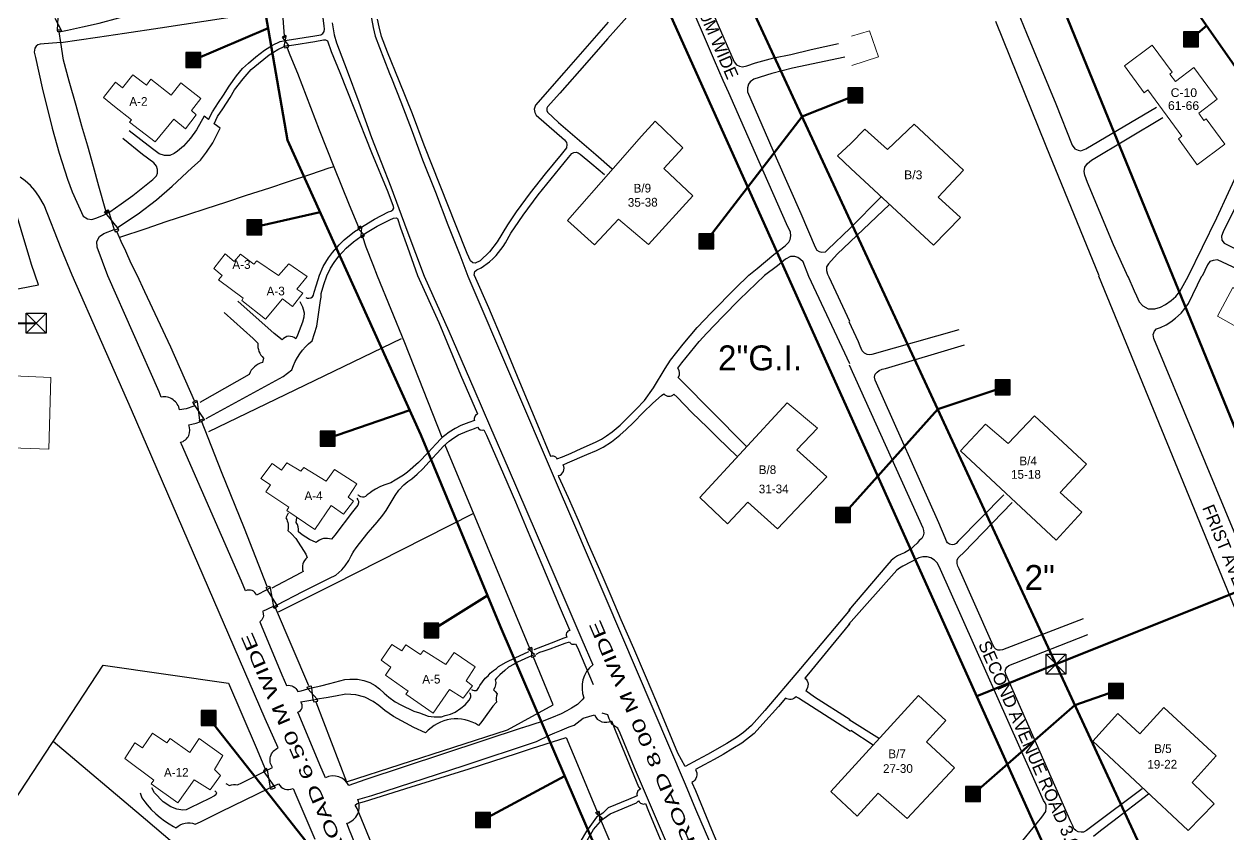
# Model space of a CAD drawing. Header units: millimetres. Extents: x 783 to 2788, y -521 to 1643.
# Drawn here: x 2264 to 2505.5, y -189.1 to -26.6 of the extents above; entities that cross this region are included whole.
import ezdxf

# ---------------------------------------------------------------- set-up
doc = ezdxf.new("R2010")
doc.units = ezdxf.units.MM
doc.layers.add('Building', color=1, linetype='Continuous', lineweight=9)
doc.layers.add('Water Supply Line', color=5, linetype='Continuous', lineweight=50)
for name, color, linetype in [('Compound Wall', 203, 'Continuous'), ('Fencing', 7, 'FENCELINE3'), ('Gate', 3, 'Continuous'), ('Road', 7, 'Continuous'), ('Text Building', 7, 'Continuous'), ('Text Road', 3, 'Continuous'), ('Valve', 17, 'Continuous'), ('Water Line Dia Text', 7, 'Continuous'), ('Water Meter', 11, 'Continuous')]:
    doc.layers.add(name, color=color, linetype=linetype)
doc.styles.add('ROMAND', font='sanss___.ttf', dxfattribs={"height": 5})
doc.linetypes.add('FENCELINE3', pattern='A,0.5,-0.2,["X",Standard,S=0.1,R=0,X=-0.1,Y=-0.05],-0.25', length=0.95)

# ---------------------------------------------------------------- blocks, each defined once
blk = doc.blocks.new('ACAD-Master Plan')
at = {"layer": 'Building'}
for points in [[(0.49, 242.23), (5.89, 243.93), (4.09, 249.14), (0.43, 248.09)], [(79.11, 200), (77.56, 197.3), (76.92, 197.68), (73.87, 191.91), (79.96, 188.52), (83.03, 194.24), (82.58, 194.57), (83.3, 195.92), (86.94, 194.17), (89.93, 199.88), (90.25, 200.55), (86.78, 202.34), (87.88, 204.35), (88.26, 204.14), (91.16, 209.82), (84.89, 213.16), (82.07, 207.52), (82.81, 207.04), (79.1, 199.98)]]:
    blk.add_lwpolyline(points, dxfattribs=at)
for points in [[(60.75, 246.27), (64.76, 240.87), (64.3, 240.48), (65.42, 239), (69.14, 241.77), (73.78, 235.47), (70.09, 232.61), (71.1, 231.18), (71.57, 231.52), (75.34, 226.42), (69.79, 222.28), (66, 227.46), (66.73, 228.03), (59.9, 237.32), (59.18, 236.74), (55.19, 242.15)], [(-143.66, 240.34), (-140.92, 238.29), (-140.07, 239.44), (-135.98, 236.25), (-134.07, 238.73), (-130.05, 235.56), (-131.95, 233.16), (-130.97, 232.3), (-133.12, 229.53), (-135.47, 231.41), (-139.22, 226.87), (-144.34, 230.83), (-143.95, 231.32), (-147.36, 233.95), (-149.55, 235.78), (-147.18, 238.88), (-145.73, 237.75)], [(-38.9, 231.06), (-33.4, 225.71), (-37.18, 221.53), (-31.39, 216.08), (-40.24, 206.28), (-46.31, 211.41), (-51.06, 206.23), (-56.49, 211.12), (-47.36, 221.54), (-41.64, 228.03)], [(13, 230.43), (22.9, 221.19), (17.84, 215.82), (22.28, 211.68), (16.88, 206.18), (0.32, 221.55), (-2.36, 224.1), (0.35, 226.57), (3.1, 229.44), (7.64, 225.35)], [(-125.16, 204.39), (-127.47, 201.49), (-125.74, 200.09), (-126.48, 199.23), (-121.58, 195.56), (-121.85, 195.04), (-117.07, 191.33), (-113.7, 195.38), (-111.64, 193.85), (-109.62, 196.52), (-110.81, 197.36), (-108.7, 199.86), (-112.42, 202.4), (-114.47, 200.07), (-118.79, 203.05), (-119.4, 202.34), (-122.12, 204.35), (-123.33, 202.9)], [(-174.81, 186.5), (-167.55, 186.33), (-167.6, 179.93), (-160.12, 179.64), (-160.52, 165.24), (-168, 165.49), (-168.19, 160.11), (-175.61, 160.32)], [(-12.46, 174.5), (-29.94, 155.55), (-24.4, 150.24), (-20.35, 154.6), (-14.39, 149.24), (-4.51, 159.67), (-10.48, 165.08), (-6.38, 169.42)], [(31.86, 166.37), (37.12, 171.92), (47.55, 162.22), (42.32, 156.57), (46.63, 152.57), (41.5, 146.96), (22.31, 164.92), (27.32, 170.28)], [(-104.92, 158.84), (-103.25, 161.14), (-98.75, 158.26), (-100.53, 155.63), (-99.44, 154.83), (-101.44, 152.2), (-103.88, 153.92), (-107.16, 149.14), (-112.8, 152.94), (-112.42, 153.59), (-117.02, 156.69), (-116.06, 158.08), (-118.01, 159.36), (-115.75, 162.35), (-113.85, 161.02), (-112.83, 162.52), (-110.01, 160.81), (-109.42, 161.56)], [(-91.75, 126.05), (-89.74, 124.76), (-88.91, 125.98), (-85.96, 124.08), (-85.42, 124.87), (-80.88, 122.01), (-79.27, 124.42), (-75.02, 121.59), (-76.85, 118.78), (-75.59, 117.78), (-77.46, 115.26), (-80.19, 117.02), (-83.43, 112.26), (-88.93, 116.06), (-88.47, 116.67), (-93.04, 119.87), (-91.93, 121.52), (-93.87, 122.92)], [(5.8, 96.2), (11.62, 91.13), (21.08, 101.29), (15.47, 106.56), (19.38, 110.82), (13.92, 115.79), (-3.72, 96.57), (1.61, 91.64)], [(53.86, 112.19), (48.87, 106.63), (67.99, 88.71), (73.19, 94.12), (68.76, 98.39), (73.58, 103.69), (63.12, 113.42), (58.3, 108.1)], [(-127.33, 100.95), (-125.62, 103.78), (-130.39, 107.22), (-132.26, 104.41), (-136.17, 107.22), (-136.85, 106.3), (-139.75, 108.25), (-141.73, 105.33), (-143.27, 106.36), (-145.31, 103.21), (-139.47, 98.87), (-139.98, 98.09), (-134.69, 94.3), (-131.36, 98.92), (-128.17, 96.87), (-126.09, 99.8)]]:
    blk.add_lwpolyline(points, close=True, dxfattribs=at)
at = {"layer": 'Compound Wall'}
blk.add_lwpolyline([(-106.98, 114.52), (-100.86, 98.51), (-68.57, 108.92), (-59.37, 113.95), (-63.35, 123.54)], dxfattribs=at)
at = {"layer": 'Fencing', "linetype": 'FENCELINE3'}
for points in [[(-158.15, 246.85), (-150.79, 247.91), (-145.37, 248.72), (-138.18, 249.76), (-124.61, 251.81), (-119.32, 252.57), (-113.69, 253.41)], [(-113.27, 248.15), (-113.69, 253.41)], [(-149.08, 213.08), (-150.49, 217.99), (-151.58, 221.94), (-152.73, 226.02), (-153.89, 230.04), (-155.04, 234.21), (-156.45, 239.07), (-157.6, 243.25), (-158.15, 246.85)], [(-112.7, 245.73), (-112.17, 244.37), (-110.69, 240.69), (-106.32, 229.33), (-103.36, 221.9)], [(-193.05, 192.81), (-193.14, 192.3), (-162.58, 198.2), (-164, 202.28), (-164.45, 203.86), (-165.17, 206.12), (-168.72, 218), (-169.52, 220.57), (-169.86, 220.6), (-186.29, 223.81), (-187.66, 217.61), (-188.24, 214.89), (-191.58, 200.05)], [(-103.36, 221.9), (-104.35, 221.61), (-108.03, 220.35), (-112.72, 218.82), (-116.29, 217.62), (-120.94, 216.14), (-125.13, 214.73), (-129.04, 213.44), (-132.72, 212.25), (-137.04, 210.82), (-141.09, 209.42), (-146.34, 207.69)], [(-103.36, 221.9), (-100.27, 214.23), (-98.4, 209.76)], [(-146.34, 207.69), (-146.91, 208.89)], [(-131.33, 174.92), (-136.07, 185.67), (-141.29, 196.8), (-142.83, 200.16), (-143.99, 202.48), (-145.11, 204.96), (-146, 206.89), (-146.34, 207.69)], [(-81.63, 167.56), (-89.16, 186.59), (-94.62, 199.96), (-95.45, 202.21), (-96.88, 205.79), (-97.58, 207.82)], [(-128.46, 168.81), (-89.79, 187.43)], [(-116.71, 137.67), (-121.3, 149.31), (-125.89, 160.72), (-129.88, 170.94)], [(-81.08, 166.14), (-64.16, 125.34)], [(-75.34, 152.33), (-85.11, 147.36), (-103.47, 138.07), (-114.56, 132.52)], [(-219.82, 150.33), (-210.84, 148.47), (-220.68, 101.07), (-209.16, 98), (-198.78, 95.87), (-175.89, 91.76), (-170.11, 90.69), (-149.62, 121.91), (-124.5, 118.32), (-118.98, 105.36), (-117.05, 100.93)], [(-108.41, 117.79), (-115.07, 133.42)], [(-119.12, 72.32), (-128.97, 80.61), (-141.16, 90.96), (-159.64, 106.62)], [(-84.14, 58.51), (-90.48, 73.7), (-95.25, 84.87), (-98.72, 93.16), (-99.06, 93.83), (-98.7, 94.16), (-97.24, 94.57), (-87.83, 97.52), (-76.23, 101.08), (-66.76, 104.16), (-63.71, 105.21), (-56.75, 107.38), (-54.53, 101.99), (-50.56, 92.49)], [(-49.76, 90.63), (-46.53, 83.07), (-42.18, 73.01)]]:
    blk.add_lwpolyline(points, dxfattribs=at)
at = {"layer": 'Gate'}
for points in [[(-159.3, 251.72), (-158.05, 249.29)], [(-158.76, 249.28), (-158.63, 251.82)], [(-158.05, 249.29), (-158.76, 249.28)], [(-158.05, 249.29), (-158.03, 249.05), (-158.74, 248.99), (-158.76, 249.28)], [(-112.93, 248), (-113, 248.22), (-113.72, 247.92), (-113.6, 247.71)], [(-112.93, 248), (-113.6, 247.71)], [(-113.6, 247.71), (-112.47, 246.21)], [(-113.3, 246.04), (-112.93, 248)], [(-112.47, 246.21), (-113.3, 246.04)], [(-113.3, 246.04), (-113.23, 245.72), (-112.39, 245.94), (-112.47, 246.21)], [(-149.16, 212.57), (-149.38, 212.85), (-148.73, 213.28), (-148.53, 212.97)], [(-148.53, 212.97), (-149.16, 212.57)], [(-149.16, 212.57), (-146.62, 209.41)], [(-147.33, 209.14), (-148.53, 212.97)], [(-146.62, 209.41), (-147.33, 209.14)], [(-147.33, 209.14), (-147.2, 208.81), (-146.49, 209.11), (-146.62, 209.41)], [(-97.85, 209.76), (-97.99, 209.97), (-98.56, 209.6), (-98.43, 209.39)], [(-98.43, 209.39), (-97.85, 209.76)], [(-97.42, 208.34), (-98.43, 209.39)], [(-97.85, 209.76), (-97.98, 207.89)], [(-97.98, 207.89), (-97.42, 208.34)], [(-97.98, 207.89), (-97.82, 207.68), (-97.24, 208.09), (-97.42, 208.34)], [(-131.49, 174.39), (-130.75, 174.78), (-130.31, 171.01), (-129.46, 171.4), (-131.49, 174.39), (-131.65, 174.69), (-130.9, 175.06), (-130.75, 174.78)], [(-130.23, 170.75), (-130.31, 171.01)], [(-129.46, 171.4), (-129.3, 171.09), (-130.2, 170.65), (-130.23, 170.75)], [(-116.75, 137.09), (-116.17, 137.42), (-115.49, 133.64), (-114.81, 134.01), (-116.75, 137.09), (-116.91, 137.47), (-116.33, 137.75), (-116.17, 137.42)], [(-114.81, 134.01), (-114.65, 133.65), (-115.34, 133.3), (-115.49, 133.64)], [(-64.27, 124.97), (-63.66, 125.28), (-63.76, 123.77), (-63.1, 124.02), (-64.27, 124.97), (-64.37, 125.2), (-63.75, 125.51), (-63.66, 125.28)], [(-63.1, 124.02), (-63, 123.71), (-63.65, 123.44), (-63.76, 123.77)], [(-108.6, 117.15), (-108.72, 117.5), (-107.9, 117.73), (-107.84, 117.35)], [(-107.56, 114.94), (-107.36, 114.52), (-106.6, 114.7), (-106.7, 115.07)], [(-116.7, 100.85), (-117.42, 100.49), (-115.38, 97.67), (-116.1, 97.33), (-116.7, 100.85), (-116.86, 101.16), (-117.51, 100.74), (-117.42, 100.49)], [(-115.38, 97.67), (-115.14, 97.29), (-115.84, 96.96), (-116.1, 97.33)], [(-50.66, 92.11), (-50.8, 92.32), (-50.27, 92.62), (-50.13, 92.39)], [(-49.58, 91.21), (-49.47, 91.04), (-50, 90.67), (-50.08, 90.86)]]:
    blk.add_lwpolyline(points, dxfattribs=at)
for points in [[(-108.6, 117.15), (-107.84, 117.35), (-107.56, 114.94), (-106.7, 115.07), (-108.6, 117.15)], [(-50.66, 92.11), (-50.13, 92.39), (-50.08, 90.86), (-49.57, 91.21)]]:
    blk.add_lwpolyline(points, close=True, dxfattribs=at)
at = {"layer": 'Road'}
for points in [[(-103.72, 250.74), (-103.28, 248.35), (-102.84, 246.74), (-100.71, 241.15), (-98.33, 234.83), (-95.82, 227.78), (-91.91, 217.89), (-88.7, 209.15), (-85.23, 199.96), (-80.29, 188.9), (-75.3, 177.31), (-71.97, 169.61), (-68.44, 161.46), (-59.05, 139.68), (-53.6, 127.03), (-51.45, 122, 0.322597), (-53.22, 115.35), (-53.56, 114.95), (-54.52, 114.04), (-55.71, 113.31), (-56.64, 112.74), (-57.8, 112.17), (-59.72, 111.32), (-61.58, 110.61), (-65.55, 109.36, 0.029591), (-65.58, 109.35), (-97.14, 98.88), (-100.36, 97.79, 0.409499), (-105.07, 99.32), (-106.2, 101.94), (-110.32, 111.89), (-110.58, 112.48, 0.516141), (-109.99, 114.54), (-107.56, 114.94)], [(-125.01, 98.17), (-124.28, 97.74, -0.163882), (-122.72, 97.89), (-121.85, 98.32), (-115.66, 101.38, -0.488239), (-114.56, 105.3), (-117.13, 111.13), (-143.97, 173.13), (-155.83, 200.15), (-158.06, 205.52), (-161.5, 214.16), (-162.54, 215.97), (-163.32, 217.11), (-164.24, 218.12), (-165.3, 219.08), (-166.25, 219.8)], [(-97.98, 207.89), (-97.02, 208.57), (-94.69, 209.94), (-92.12, 211.26), (-91.38, 211.59), (-90.81, 211.65), (-90.6, 211.49), (-90, 209.67), (-88.57, 205.73), (-86.56, 200.1), (-82.33, 190.65), (-77.94, 180.14), (-74.53, 172.3, 0.438451), (-75.14, 170.98), (-76.27, 170.61), (-77.87, 169.98), (-79.01, 169.36), (-80.26, 168.65), (-81.09, 167.97), (-81.63, 167.56)], [(-131.42, 173.88), (-133, 173.35), (-134.32, 173.1, 0.41722), (-137.98, 175.68), (-138.41, 176.72), (-148.7, 200.01), (-150.83, 205.74), (-150.88, 206.87), (-150.4, 207.87), (-149.52, 208.5), (-147.46, 209.3)], [(-128.96, 171.37), (-113.55, 179.83), (-111.8, 181.15, -0.141102), (-107.75, 186.99), (-106.8, 189.93), (-106.06, 195.06, 0.091169), (-105.91, 196.48), (-105.36, 198.24), (-104.77, 200), (-104.03, 201.55), (-103.28, 202.69), (-102.37, 203.96), (-100.88, 205.55), (-99.46, 206.83), (-97.98, 207.89)], [(-20.63, 165.77), (-27.84, 173.08), (-33.19, 178.48), (-34.28, 179.63, 0.33016), (-34.38, 181.47), (-33.55, 182.55), (-30.1, 186.82), (-28.58, 188.49), (-25.38, 191.87), (-22.03, 195.26), (-17.02, 200.06)], [(-110.22, 194.85), (-109.93, 194.34), (-109.66, 193.8), (-109.49, 193.34), (-109.35, 192.57), (-109.41, 191.73), (-109.64, 190.71), (-110.64, 188.14), (-111.01, 187.4, 0.4394), (-113.72, 187.17), (-115.33, 188.46), (-122.62, 194.94)], [(-125.35, 192.64), (-119.57, 187.43), (-118.6, 186.48, 0.239291), (-117.46, 183.5), (-117.7, 182.62, 0.238922), (-120.36, 180.23), (-130.23, 174.62)], [(0.16, 133.1), (-9.78, 121.21), (-16.91, 112.8), (-19.62, 109.8), (-21.24, 108.4), (-22.41, 107.56), (-24.55, 106.17), (-28.42, 103.97), (-30.41, 102.95), (-32.9, 101.58), (-34.35, 104.25), (-38.58, 114.41), (-40.85, 119.8), (-43.23, 125.27), (-45.72, 131.01), (-47.78, 135.78), (-49.56, 139.94), (-52.28, 146.17), (-54.33, 150.91), (-56.34, 155.5), (-58.23, 159.67), (-58.33, 159.93, 0.499468), (-57.38, 162.09), (-56.53, 162.47), (-52.62, 164.14), (-50.72, 164.94), (-49.34, 165.63), (-47.65, 166.73), (-46.02, 168.02), (-44.74, 169.2), (-43.29, 170.62), (-41.34, 172.57), (-39.37, 174.46), (-37.64, 176.01), (-37.19, 176.36, 0.477441), (-35.15, 176.29), (-34.49, 175.64), (-31.54, 172.61), (-28.41, 169.58), (-26.36, 167.53), (-22.54, 163.82)], [(-116.82, 136.99), (-118.88, 135.92, 0.476943), (-121.09, 136.79), (-121.91, 138.78), (-133.95, 166.24), (-134.12, 166.61, 0.469135), (-132.47, 170.13), (-131.82, 170.27), (-131, 170.43), (-130.23, 170.75)], [(-114.77, 134.04), (-109.62, 136.66), (-104.22, 139.35), (-102.98, 139.95), (-101.79, 141.03), (-101.1, 141.84), (-100.37, 142.88), (-99.88, 143.84), (-99.59, 144.41), (-99.35, 144.75), (-98.88, 145.44), (-98.22, 146.3), (-96.51, 148.51), (-95.56, 149.56), (-94.65, 150.6), (-93.52, 151.99), (-92.85, 152.96), (-92.27, 153.96), (-91.67, 154.97), (-91.1, 155.97), (-90.34, 157.04), (-89.34, 158.09), (-88.52, 158.76), (-87.72, 159.3), (-86.66, 160.2), (-85.53, 161.32), (-83.62, 163.35), (-82.65, 164.44), (-81.41, 165.85), (-80.27, 166.83), (-79.32, 167.53), (-78.34, 168.09), (-76.64, 168.84), (-75.18, 169.37), (-74.53, 169.62, 0.395777), (-73.26, 169.13), (-72.72, 168.02), (-71.6, 165.42), (-69.37, 160.2), (-66.97, 154.67), (-64.6, 149.07), (-61.66, 142.11), (-58.2, 133.84), (-56.09, 129.02), (-56.01, 128.84, 0.587667), (-56.63, 127.52), (-57.23, 127.32), (-59.78, 126.3), (-63.26, 125)], [(-98.78, 155.4), (-98.56, 155.09), (-98.45, 154.84), (-98.45, 154.46), (-98.57, 154.01), (-99.65, 152.66), (-103.14, 147.98), (-103.82, 147.16, 0.29674), (-106.92, 146.49), (-108.28, 147.09), (-109.72, 148.06), (-110.44, 148.68, 0.191433), (-110.92, 150.53), (-110.79, 151.47)], [(-112.51, 152.37), (-112.98, 151.43, -0.194422), (-112.61, 148.94), (-111.86, 148.23), (-111.02, 147.3), (-108.98, 144.16), (-108.69, 143.51, 0.328304), (-109.53, 140.67), (-109.98, 140.44), (-115.82, 137.36)], [(-115.57, 133.69), (-117.69, 132.69, -0.38758), (-118.22, 130.61), (-117.96, 129.92), (-113.77, 119.97), (-112.84, 117.83, -0.36207), (-110.61, 116.62), (-109.93, 116.78), (-108.6, 117.15)], [(0.11, 130.28), (-3.64, 125.73), (-8.17, 120.17), (-8.89, 119.33, -0.424168), (-8.71, 116.8), (-7, 115.58), (0.21, 110.98)], [(-62.82, 124.09), (-62.09, 124.49), (-61.38, 124.71), (-59.98, 125.21), (-58.57, 125.72), (-56.96, 126.3), (-56.13, 126.6, 0.421308), (-54.92, 126.19), (-54.53, 125.45), (-51.37, 118.01)], [(-63.76, 123.77), (-65.05, 123.18), (-66.55, 122.49), (-67.21, 122.11), (-68.31, 121.48), (-69.09, 120.81), (-70.09, 119.98), (-70.72, 119.31), (-71.02, 118.96, -0.248928), (-71.32, 116.99), (-71.03, 116.62), (-70.63, 116.19, 0.163724), (-70.75, 114.5), (-71.46, 113.66), (-73.36, 111.06), (-73.86, 110.31), (-74.33, 109.79, 0.375792), (-84.96, 108.3), (-87.34, 109.43), (-91.42, 111.64), (-93.17, 112.83), (-94.36, 113.83), (-95.46, 114.64), (-97.13, 115.47), (-98.94, 115.95), (-100.94, 116.06), (-103.01, 115.71), (-104.94, 115.38), (-106.7, 115.07)], [(0.27, 108.59), (-10.21, 115.32), (-10.67, 115.58, -0.352856), (-12.8, 115.27), (-14.2, 113.61), (-17.32, 110.14), (-19.1, 108.21), (-21.55, 106.27), (-23.36, 105.16), (-25.29, 103.98), (-27.12, 102.96), (-29.11, 101.91), (-30.84, 100.99, -0.449646), (-31.59, 98.39), (-30.85, 96.75), (-27.62, 88.95), (-23.61, 79.43), (-18.18, 66.41), (-12.94, 53.89)], [(-96.28, 79.21), (-100.22, 88.8), (-100.75, 90.18, 0.450031), (-98.56, 94.93), (-95.74, 95.74), (-77.2, 101.79), (-62.74, 106.58, -0.030593), (-55.19, 109.9), (-53.35, 111.26), (-51.09, 111.97, 0.468535), (-47.65, 110.77), (-46.92, 108.88), (-42.25, 97.51), (-41.86, 97, 0.442379), (-42.53, 95.7), (-44.3, 94.93), (-48.34, 93.27, -0.070696), (-50.69, 91.39), (-52.69, 88.58), (-55.25, 84.32)], [(5.67, -12.42), (0, -0.02), (-4.06, 9.52), (-10.84, 25.56), (-17.62, 41.44), (-24.14, 56.83), (-33.07, 77.9), (-39.67, 93.34), (-43.04, 101.28), (-45.97, 108.29), (-46.39, 109.24, -0.25102), (-48.4, 111.97), (-49.55, 112.28)], [(-142.24, 96.33), (-141.89, 95.31), (-141.29, 94.48), (-140.82, 93.86), (-140.01, 92.94), (-139.1, 92.11), (-138.22, 91.36), (-137.34, 90.68), (-136.4, 90.1), (-135.56, 89.57), (-135.03, 89.29, -0.290104), (-131.19, 90.03), (-130.12, 90.46), (-126, 92.56), (-116.35, 97.2), (-114.47, 98.1, 0.397851), (-111.56, 97.18), (-111.02, 95.91), (-107.21, 86.99)], [(-52.56, 86.76), (-51.3, 88.93), (-49.87, 90.53), (-49.18, 91.21), (-47.93, 92.07), (-42.7, 94.32), (-42.26, 94.7, 0.432973), (-40.88, 94.15), (-40.23, 92.63), (-23.64, 52.76)]]:
    blk.add_lwpolyline(points, format="xyb", dxfattribs=at)
for points in [[(-96.04, 252.67), (-95.51, 249.8), (-95.1, 248.12), (-93.32, 243.54), (-92.2, 240.58), (-91.82, 239.67), (-89.95, 234.89), (-87.69, 228.99), (-85.59, 223.29), (-83.01, 216.77), (-80.49, 210.26), (-78.07, 204.19), (-76.49, 199.97), (-58.98, 159.01), (-55.49, 150.91), (-32.89, 98.02), (-30.82, 93.04), (-28.03, 86.52)], [(34.84, 86.71), (36.88, 89.26), (38.62, 91.4), (39.42, 92.54), (39.52, 93.34), (39.47, 93.82), (39.3, 94.26), (38.99, 94.78), (18.03, 141.67), (17.66, 142.42), (17.1, 142.99), (16.38, 143.47), (15.61, 143.64), (14.75, 143.66), (13.95, 143.44), (10.72, 141.78), (10.05, 141.37), (9.55, 140.99), (-0.17, 130.05)], [(29.32, 251.08), (39.45, 226.09), (50.04, 200.08)], [(-48.38, 250.91), (-57.22, 240.7), (-62.9, 234.24), (-63.2, 233.43), (-63.09, 232.8), (-62.76, 232.27), (-60.7, 230.41), (-57.09, 227.28), (-56.73, 226.77), (-56.62, 226.36), (-56.74, 225.68), (-57.78, 224.33), (-60.96, 220.49), (-63.98, 216.67), (-66.77, 212.86), (-68.52, 210.27), (-70.6, 206.8), (-72.16, 204.83), (-74.02, 203.02), (-75.01, 202.56), (-75.5, 202.63), (-75.97, 203), (-76.61, 204.47), (-78.85, 210.04), (-85.28, 226.22), (-87.62, 232.51), (-90.3, 239.14), (-92.59, 244.88), (-93.78, 248.05), (-94.29, 249.99), (-94.63, 251.47)], [(47.56, 295.59), (43.76, 297.27), (43.22, 297.39), (42.37, 297.35), (41.68, 296.89), (39.27, 292.1), (31.78, 277.63), (30.96, 276.21), (30.18, 275.03), (29.26, 274.18), (28.48, 273.69), (27.44, 273.19), (26.77, 272.56), (26.5, 271.75), (26.5, 270.99), (27.11, 269.38), (35.58, 248.71), (41.42, 234.51), (44.74, 226.23), (45.23, 225.51), (45.88, 225.21), (46.42, 225.09), (47.43, 225.51), (61.61, 233.87)], [(-128.52, 231.34), (-127.69, 232.93), (-126.53, 234.8), (-125.5, 236.27), (-124.38, 238.05), (-122.89, 240.1), (-121.7, 241.63), (-120.51, 242.69), (-119.04, 243.97), (-117.29, 245.28), (-115.66, 246.25), (-114.12, 246.99), (-112.7, 247.31), (-107.16, 248.18), (-106.01, 248.34), (-105.58, 248.6), (-105.32, 249.01), (-105.22, 249.52), (-105.28, 250.15), (-105.52, 251.69)], [(-158.15, 246.85), (-158.45, 248.94), (-156.76, 249.32), (-153.75, 249.96), (-150.46, 250.71), (-146.52, 251.74), (-141.34, 253.19), (-139.74, 253.8), (-138.81, 254.3), (-137.83, 255.08), (-136.84, 256.04), (-135.77, 257.35), (-134.86, 258.53), (-134.03, 259.92), (-132.93, 262), (-131.01, 265.54), (-126.61, 272.31), (-125.89, 273.31), (-125.51, 274.26)], [(-15.59, 268.12), (-18.17, 265.51), (-19.41, 264.39), (-21.6, 262.57), (-23.21, 261.34), (-25.42, 259.98), (-28.12, 258.11), (-28.64, 257.35), (-28.81, 256.5), (-28.67, 255.96), (-26.76, 251.38), (-23.08, 242.91), (-22.59, 242.35), (-22.04, 242.09), (-21.42, 241.93), (-20.53, 242.14), (-18.82, 242.73), (-15.15, 243.73), (-11.72, 244.38), (-7.62, 245.39), (-2.17, 246.61)], [(-75.23, 200.13), (-72.34, 193.67), (-69.51, 186.87), (-65.82, 177.93), (-62.51, 170.11), (-59.9, 163.83), (-59.65, 163.89), (-59.4, 163.89), (-59.15, 163.82), (-58.93, 163.69), (-58.74, 163.51), (-58.62, 163.28), (-57.51, 163.71), (-55.77, 164.41), (-53.78, 165.34), (-50.87, 166.62), (-49.72, 167.22), (-48.68, 167.92), (-47.58, 168.7), (-45.97, 170.08), (-42.74, 173.27), (-41.05, 175), (-39.25, 177.55), (-36.93, 181.41), (-35.85, 183.1), (-33.32, 186.32), (-30.49, 189.62), (-27.64, 192.64), (-22.82, 197.53), (-20.12, 200.12), (-18.46, 201.46), (-15.1, 204.28), (-12.87, 206), (-12.09, 206.74), (-11.86, 207.28), (-11.71, 208.03), (-11.81, 208.8), (-12.58, 210.44), (-18.81, 224.54), (-21.74, 231.21), (-24.14, 236.74), (-25.29, 239.21), (-27.01, 243.23), (-29.66, 249.28), (-32.33, 255.49)], [(-40.14, 257.01), (-48.46, 247.55), (-52.6, 242.78), (-58.05, 236.68), (-60.5, 233.93), (-60.66, 233.62), (-60.67, 233.16), (-60.54, 232.82), (-58.32, 230.78), (-50.8, 224.34), (-47.54, 221.46)], [(55.86, 199.95), (57.16, 197.02), (57.59, 195.97), (58.15, 194.82), (58.88, 193.98), (59.94, 193.4), (61.27, 193.41), (62.43, 193.73), (63.41, 194.27), (64.58, 195.03), (65.49, 195.86), (66.31, 196.89), (67.97, 199.86), (73.7, 211.62), (80.74, 226.91)], [(-158.15, 246.85), (-162.24, 246.51), (-162.72, 246.35), (-163.07, 246.08), (-163.33, 245.7), (-163.48, 244.85), (-163.19, 243.83), (-161.9, 237.69), (-159.88, 229.62), (-158.46, 224.59), (-156.77, 219.38), (-155.88, 216.84), (-153.62, 211.97), (-152.76, 211.45), (-151.89, 211.34), (-151.12, 211.55), (-149.54, 212.21), (-148.31, 212.86), (-146.02, 214.45), (-143.7, 216.1), (-139.67, 219.35), (-138.94, 220.08), (-138.75, 220.62), (-138.71, 221.36), (-138.94, 222.01), (-139.44, 222.65), (-141.73, 224.38), (-145.7, 227.56)], [(-97.85, 209.76), (-96.44, 210.67), (-95.21, 211.38), (-92.43, 212.87), (-91.96, 212.96), (-91.53, 213.24), (-91.37, 213.59), (-91.41, 213.91), (-92.5, 216.82), (-95.78, 224.67), (-99.27, 233.65), (-102.11, 240.76), (-103.84, 244.95), (-104.57, 247.09), (-104.96, 247.29), (-105.47, 247.31), (-107.2, 246.93), (-111.38, 246.25), (-113.3, 246.04)], [(-127.39, 230.5), (-126.68, 231.95), (-125.65, 233.54), (-124.16, 235.76), (-123.29, 237.33), (-121.54, 239.53), (-119.93, 241.37), (-118.49, 242.62), (-116.36, 244.37), (-114.63, 245.38), (-113.3, 246.04)], [(-0.91, 243.87), (-11.35, 241.67), (-15.51, 240.58), (-19.14, 239.45), (-19.85, 238.96), (-20.18, 238.45), (-20.44, 237.7), (-20.41, 236.91), (-14.68, 223.71), (-9.68, 212.49), (-6.83, 205.74), (-6.51, 205.16), (-6.04, 204.89), (-5.49, 204.75), (-4.77, 204.83), (-4.28, 205.32), (0.17, 209.59), (6.4, 215.89)], [(101.14, 234.57), (100.32, 239.3), (99.87, 240.21), (99.14, 240.7), (98.44, 240.85), (97.17, 240.85), (94.89, 240.43), (93.08, 239.83), (91.91, 239.14), (90.71, 238.19), (89.97, 237.47), (89.21, 236.56), (87.25, 233.79), (84.76, 229.5), (81.99, 223.8), (77.38, 213.75), (75.02, 208.84), (74.63, 208), (74.71, 207.17), (75.21, 206.53), (76.1, 206.07), (80.75, 203.81)], [(-128.52, 231.34), (-129.38, 232.06), (-130.93, 229.32), (-132.13, 227.65), (-133.55, 226.05), (-134.75, 225.03), (-135.42, 224.54), (-136.25, 224.18), (-137.34, 224.17), (-138.37, 224.46), (-139.77, 225.49), (-144.4, 229.12)], [(-146.73, 209.72), (-142.63, 212.46), (-138.97, 215.26), (-135.79, 217.97), (-131.82, 221.68), (-130.14, 223.19), (-128.89, 224.84), (-127.64, 226.69), (-126.19, 229.61), (-127.39, 230.5)], [(55.95, 199.71), (53.01, 206.26), (47.81, 218.72), (47.22, 220.22), (47.11, 220.97), (47.24, 221.8), (47.79, 222.56), (48.57, 223.2), (62.87, 231.78)], [(-75.23, 200.13), (-75.06, 200.89), (-74.66, 201.21), (-73.84, 201.62), (-72.15, 202.81), (-71.42, 203.48), (-70.81, 204.1), (-69.44, 205.9), (-68.97, 206.65), (-67.84, 208.57), (-66.28, 210.92), (-65.38, 212.15), (-62.38, 216.28), (-58.89, 220.55), (-56.31, 223.73), (-55.67, 224.53), (-55.27, 224.77), (-54.79, 224.79), (-54.39, 224.69), (-53.97, 224.4), (-51.62, 222.49), (-49.06, 220.34)], [(8.07, 214.34), (-2.44, 204.37), (-4.17, 202.41), (-4.57, 201.81), (-4.55, 201.11), (-4.36, 200.36), (-4.11, 199.81), (0.05, 190.91)], [(-108.97, 195.67), (-108.71, 195.53), (-108.36, 195.53), (-107.98, 195.6), (-107.67, 195.78), (-107.46, 196.12), (-107.33, 196.72), (-106.88, 198.23), (-106.22, 200.13), (-105.53, 201.88), (-104.46, 203.63), (-103.67, 204.71), (-102.3, 206.25), (-101.28, 207.21), (-99.22, 208.87), (-98.43, 209.39)], [(-97.85, 209.76), (-98.43, 209.39)], [(0.09, 182.35), (-8.1, 199.89), (-9.24, 202.81), (-9.75, 203.3), (-10.3, 203.7), (-10.92, 203.89), (-11.8, 203.86), (-12.76, 203.37), (-14.36, 202.01), (-17.02, 200.06)], [(78.85, 200.86), (73.86, 203.19), (73.01, 203.08), (72.31, 202.86), (71.84, 202.23), (70.76, 199.94)], [(-17.02, 200.06), (-17.01, 200.07)], [(59.99, 96.02), (52.87, 90.57), (50.66, 88.85), (49.71, 88.16), (48.97, 87.56)], [(94.5, 91.47), (50.07, 199.92)], [(95.58, 153.04), (82.11, 145.27), (81.27, 144.88), (80.48, 144.68), (79.68, 144.77), (78.82, 145.21), (78.33, 146), (77.54, 147.86), (61.06, 187.44), (60.98, 188.23), (61.24, 188.92), (61.65, 189.37), (62.43, 189.66), (63.55, 190.18), (64.49, 190.81), (65.41, 191.49), (66.55, 192.54), (67.3, 193.48), (68.02, 194.49), (70.7, 199.98)], [(21.97, 189.17), (4.53, 184.21), (4.06, 184.19), (3.57, 184.26), (3.03, 184.52), (2.62, 184.97), (2.21, 185.91), (1.88, 186.75), (-0.03, 190.79)], [(30.98, 156.1), (21.87, 146.81), (21.43, 146.33), (21.05, 146.13), (20.62, 146.06), (20.09, 146.19), (19.73, 146.44), (19.48, 146.8), (19.24, 147.45), (17.94, 150.48), (5.17, 179.09), (5.06, 179.71), (5.23, 180.29), (5.57, 180.71), (6.02, 181.05), (6.62, 181.27), (7.25, 181.44), (23.14, 186.19)], [(-0.03, 182.17), (14.76, 149.46), (14.9, 148.94), (14.95, 148.39), (14.82, 147.83), (14.54, 147.34), (14.03, 146.89), (13.6, 146.38), (12.98, 145.75), (12.41, 145.24), (11.07, 144.44), (10.43, 144.18), (9.7, 143.86), (9.05, 143.45), (8.41, 142.89), (7.53, 141.91), (-0.12, 132.86)], [(-81.63, 167.56), (-81.86, 167.38), (-82.94, 166.24), (-83.65, 165.41), (-84.41, 164.61), (-86.41, 162.58), (-88.58, 160.61), (-89.42, 160.03), (-91.04, 158.99), (-91.97, 158.48), (-93.36, 157.99), (-94.13, 157.68), (-95, 157.23), (-95.66, 156.83), (-96.08, 156.49), (-96.66, 156.05), (-97.04, 155.75), (-97.37, 155.6), (-97.65, 155.62), (-97.96, 155.69), (-98.23, 155.82), (-98.41, 155.96), (-98.52, 156.09)], [(46.88, 131.2), (30.73, 125), (30.25, 124.9), (29.79, 124.94), (29.43, 125.09), (29.05, 125.45), (28.89, 125.9), (28.62, 126.43), (22.05, 141.24), (21.78, 141.79), (21.62, 142.33), (21.64, 142.97), (21.83, 143.45), (22.14, 143.7), (22.89, 144.46), (32.67, 154.52)], [(58.77, 97.1), (48.66, 89.52), (47.56, 88.77), (46.96, 88.43), (46.53, 88.42), (45.89, 88.5), (45.43, 88.71), (45.07, 89.09), (44.83, 89.67), (44.47, 90.46), (31.39, 120.13), (31.27, 120.73), (31.39, 121.17), (31.6, 121.51), (31.98, 121.87), (33.21, 122.31), (47.87, 128.06)], [(-75.75, 117.03), (-75.47, 116.88), (-75.21, 116.83), (-74.8, 116.85), (-74.54, 117.02), (-74.26, 117.42), (-74.09, 117.86), (-72.99, 119.32), (-72.44, 119.8), (-72, 120.28), (-71.37, 120.87), (-70.78, 121.27), (-70.32, 121.61), (-68.81, 122.48), (-67.03, 123.4), (-64.24, 124.67)], [(-107.84, 117.35), (-105.97, 117.74), (-104.15, 118.21), (-101.15, 119.04), (-100.16, 119.11), (-98.63, 119.11), (-97.37, 118.8), (-96.18, 118.41), (-95.11, 117.86), (-94.18, 117.15), (-93.3, 116.31), (-92.36, 115.52), (-91.09, 114.58), (-89.92, 113.93), (-87.31, 112.71), (-86.21, 112.33), (-84.47, 111.7), (-83.23, 111.53), (-81.76, 111.57), (-81.01, 111.79), (-79.99, 112.05), (-79.06, 112.5), (-77.89, 113.25), (-77.02, 113.98), (-76.25, 114.9), (-75.92, 115.46), (-75.9, 115.83), (-75.97, 116.15), (-76.18, 116.36)], [(-0.05, 110.98), (6.06, 107.22)], [(4.79, 105.85), (0.32, 108.8)], [(-127.23, 96.7), (-126.98, 96.45), (-126.91, 96.27), (-127.01, 95.9), (-127.32, 95.68), (-128.34, 95.17), (-132.16, 93.31), (-133, 92.87), (-133.66, 92.84), (-134.88, 93), (-136.07, 93.52), (-137.57, 94.51), (-139.36, 96.33), (-139.89, 97.28)]]:
    blk.add_lwpolyline(points, dxfattribs=at)
at = {"layer": 'Text Building', "style": 'ROMAND'}
for s, rotation, p in [('C-10', 359.8082, (64.46, 235.89)), ('61-66', 359.802, (63.92, 233.3)), ('B/3', 359.8132, (11, 219.4))]:
    blk.add_text(s, height=1.75, rotation=rotation, dxfattribs=at).set_placement(p)
at = {"layer": 'Text Building'}
for s, rotation, p in [('A-2', 0.3892, (-144.38, 234.1)), ('B/9', 0.4583, (-43.25, 216.71)), ('35-38', 0.4618, (-44.4, 213.86)), ('A-3', 0.3093, (-123.72, 201.39)), ('A-3', 0.3093, (-116.85, 196.07)), ('B/8', 0.3093, (-18.15, 160.23)), ('B/4', 0.3093, (34.13, 162)), ('15-18', 0.3093, (32.45, 159.29)), ('31-34', 0.3093, (-18.14, 156.37)), ('A-4', 0.3093, (-109.26, 155.02)), ('A-5', 0.3093, (-85.63, 118.21)), ('B/7', 0.3093, (7.84, 103.24)), ('B/5', 0.3093, (61.15, 104.27)), ('27-30', 0.3093, (6.77, 100.28)), ('19-22', 0.3093, (59.79, 101.13)), ('A-12', 0.3093, (-137.44, 99.51))]:
    blk.add_text(s, height=1.75, rotation=rotation, dxfattribs=at).set_placement(p)
at = {"layer": 'Text Road'}
for s, rotation, p in [('SECOND AVENUE ROAD 3.00M WIDE', 293.2855, (-47.92, 293.8)), ('FRIST AVENUE ROAD 5.50M WIDE', 292.0781, (70.74, 153.49)), ('SECOND AVENUE ROAD 3.00M WIDE', 293.746, (25.81, 126.11))]:
    blk.add_text(s, height=2.5, rotation=rotation, dxfattribs=at).set_placement(p)
at = {"layer": 'Text Road', "width": 1.59201}
for s, rotation, p in [('MAIN ROAD 8.00 M WIDE', 113.301, (-24.98, 73.03)), ('FRIST AVENUE ROAD 6.50 M WIDE', 113.3869, (-84.59, 47.24))]:
    blk.add_text(s, height=2.5, rotation=rotation, dxfattribs=at).set_placement(p)
blk = doc.blocks.new('v')
at = {"layer": 'Valve'}
blk.add_lwpolyline([(2, -2), (-2, -2), (-2, 2), (2, 2)], close=True, dxfattribs=at)
for points in [[(2, 2), (-2, -2)], [(2, -2), (-2, 2)]]:
    blk.add_lwpolyline(points, dxfattribs=at)

msp = doc.modelspace()

# ---------------------------------------------------------------- hatches: boundary and pattern name
at = {"layer": 'Water Meter'}
for points in [[(2499.54, -28.18), (2496.54, -28.18), (2496.54, -31.18), (2499.54, -31.18)], [(2299.45, -32.35), (2296.45, -32.35), (2296.45, -35.35), (2299.45, -35.35)], [(2432.21, -39.45), (2429.21, -39.45), (2429.21, -42.45), (2432.21, -42.45)], [(2311.69, -65.9), (2308.69, -65.9), (2308.69, -68.9), (2311.69, -68.9)], [(2402.33, -68.7), (2399.33, -68.7), (2399.33, -71.7), (2402.33, -71.7)], [(2461.79, -98), (2458.79, -98), (2458.79, -101), (2461.79, -101)], [(2326.4, -108.27), (2323.4, -108.27), (2323.4, -111.27), (2326.4, -111.27)], [(2429.78, -123.59), (2426.78, -123.59), (2426.78, -126.59), (2429.78, -126.59)], [(2347.23, -146.78), (2344.23, -146.78), (2344.23, -149.78), (2347.23, -149.78)], [(2484.5, -158.89), (2481.5, -158.89), (2481.5, -161.89), (2484.5, -161.89)], [(2302.54, -164.34), (2299.54, -164.34), (2299.54, -167.34), (2302.54, -167.34)], [(2455.85, -179.6), (2452.85, -179.6), (2452.85, -182.6), (2455.85, -182.6)], [(2357.56, -184.79), (2354.56, -184.79), (2354.56, -187.79), (2357.56, -187.79)]]:
    msp.add_hatch(color=256, dxfattribs=at).paths.add_polyline_path(points)

# ---------------------------------------------------------------- linework, layer by layer
for points in [[(2499.54, -31.18), (2496.54, -28.18)], [(2299.45, -35.35), (2296.45, -32.35)], [(2432.21, -42.45), (2429.21, -39.45)], [(2311.69, -68.9), (2308.69, -65.9)], [(2402.33, -71.7), (2399.33, -68.7)], [(2461.79, -101), (2458.79, -98)], [(2326.4, -111.27), (2323.4, -108.27)], [(2429.78, -126.59), (2426.78, -123.59)], [(2347.23, -149.78), (2344.23, -146.78)], [(2484.5, -161.89), (2481.5, -158.89)], [(2302.54, -167.34), (2299.54, -164.34)], [(2455.85, -182.6), (2452.85, -179.6)], [(2357.56, -187.79), (2354.56, -184.79)]]:
    msp.add_lwpolyline(points, dxfattribs=at)
for points in [[(2496.54, -31.18), (2499.54, -31.18), (2499.54, -28.18), (2496.54, -28.18)], [(2296.45, -35.35), (2299.45, -35.35), (2299.45, -32.35), (2296.45, -32.35)], [(2429.21, -42.45), (2432.21, -42.45), (2432.21, -39.45), (2429.21, -39.45)], [(2308.69, -68.9), (2311.69, -68.9), (2311.69, -65.9), (2308.69, -65.9)], [(2399.33, -71.7), (2402.33, -71.7), (2402.33, -68.7), (2399.33, -68.7)], [(2458.79, -101), (2461.79, -101), (2461.79, -98), (2458.79, -98)], [(2323.4, -111.27), (2326.4, -111.27), (2326.4, -108.27), (2323.4, -108.27)], [(2426.78, -126.59), (2429.78, -126.59), (2429.78, -123.59), (2426.78, -123.59)], [(2344.23, -149.78), (2347.23, -149.78), (2347.23, -146.78), (2344.23, -146.78)], [(2481.5, -161.89), (2484.5, -161.89), (2484.5, -158.89), (2481.5, -158.89)], [(2299.54, -167.34), (2302.54, -167.34), (2302.54, -164.34), (2299.54, -164.34)], [(2452.85, -182.6), (2455.85, -182.6), (2455.85, -179.6), (2452.85, -179.6)], [(2354.56, -187.79), (2357.56, -187.79), (2357.56, -184.79), (2354.56, -184.79)]]:
    msp.add_lwpolyline(points, close=True, dxfattribs=at)
at = {"layer": 'Water Supply Line'}
for points in [[(2503.53, -225.26), (2388.37, 23.15), (2397.78, 36.97)], [(2499.22, 36.86), (2497.23, -21.2), (2529.04, -66.8), (2523.12, -71.97)], [(2459.57, 35.67), (2454.33, 20.82), (2520.06, -140), (2524.83, -136.86)], [(2295.17, 32.9), (2310.72, -14.34), (2316.84, -49.9), (2343.61, -109.05), (2359.54, -147.57), (2383.34, -202.87), (2395.05, -229.79), (2397, -244.22), (2408.01, -269.91), (2401.19, -274.28)], [(2344.69, 33.18), (2368.97, 30.26), (2377.98, 10.14), (2483.21, -224.08), (2478.45, -230.36)], [(2312.97, -27.43), (2297.95, -33.85)], [(2501.23, -26.94), (2498.04, -29.68)], [(2400.83, -70.2), (2420.06, -45.2), (2430.71, -40.95)], [(2323.39, -64.38), (2310.19, -67.4)], [(2234.67, -87.05), (2266.45, -86.62)], [(2428.28, -125.09), (2447.28, -103.91), (2460.29, -99.5)], [(2341.35, -104.08), (2324.9, -109.77)], [(2470.97, -155.03), (2526.94, -132.61), (2534.76, -147.88), (2536.4, -191.2), (2503.53, -225.26)], [(2356.93, -141.27), (2345.73, -148.28)], [(2470.97, -155.03), (2455.08, -161.48)], [(2454.35, -181.1), (2474.78, -163.23), (2483, -160.39)], [(2323.51, -194.34), (2301.04, -165.84)], [(2372.41, -177.48), (2356.06, -186.29)]]:
    msp.add_lwpolyline(points, dxfattribs=at)

# ---------------------------------------------------------------- block references
for name, p in [('ACAD-Master Plan', (2429.51, -277.14)), ('v', (2266.45, -86.62)), ('v', (2470.97, -155.03))]:
    msp.add_blockref(name, p, dxfattribs=at)

# ---------------------------------------------------------------- texts
at = {"layer": 'Water Line Dia Text'}
for s, p in [('2"G.I.', (2403.18, -96.09)), ('2"', (2464.66, -140.14))]:
    msp.add_text(s, height=5, dxfattribs=at).set_placement(p)

doc.saveas('drawing.dxf')
